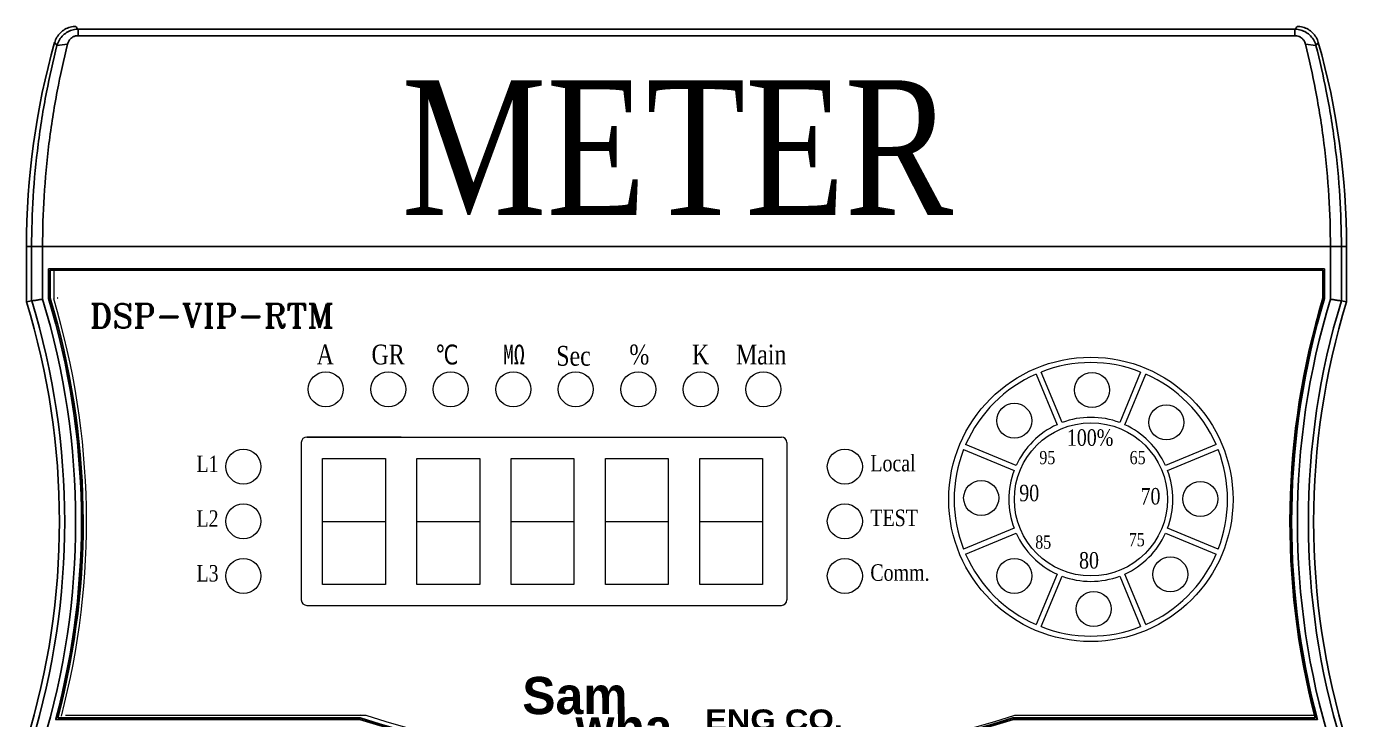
# Model space of a CAD drawing. Header units: millimetres. Extents: x 107 to 2900, y 85 to 3996.
# Drawn here: x 1133.12 to 1173.75, y 1152.19 to 1173.52 of the extents above; entities that cross this region are included whole.
import ezdxf
from ezdxf.lldxf.tags import DXFTag

# ---------------------------------------------------------------- set-up
doc = ezdxf.new("R2010")
doc.units = ezdxf.units.MM
for name, color, linetype in [('2', 7, 'Continuous'), ('70', 7, 'Continuous'), ('DEFAULT_2', 8, 'HIDDEN')]:
    doc.layers.add(name, color=color, linetype=linetype)
doc.styles.add('SS', font='batang.ttc', dxfattribs={"width": 0.8})
doc.styles.get("Standard").update_dxf_attribs({"font": 'BareunDotumPro1.ttf'})
doc.styles.add('STYLE2', font='romant.shx')
tags = doc.linetypes.add('HIDDEN', pattern=[0.375, 0.25, -0.125]).pattern_tags.tags
tags[6:7] = [DXFTag(74, 4), DXFTag(75, 0), DXFTag(340, '0'), DXFTag(46, 1.0), DXFTag(50, 0.0), DXFTag(44, 0.0), DXFTag(45, 0.0)]
tags[4:5] = [DXFTag(74, 4), DXFTag(75, 0), DXFTag(340, '0'), DXFTag(46, 1.0), DXFTag(50, 0.0), DXFTag(44, 0.0), DXFTag(45, 0.0)]

# ---------------------------------------------------------------- blocks, each defined once
blk = doc.blocks.new('ㅡㄷㅅㄷㄱㄱ스')
at = {"color": 7, "linetype": 'Continuous'}
for p, q in [((10024.23, 3024.46), (9875.61, 3024.46)), ((9875.61, 3023.67), (9875.61, 3024.46)), ((10024.23, 3023.67), (9875.61, 3023.67)), ((10024.23, 3023.67), (10024.23, 3024.46)), ((9874.33, 3022.65), (9873.04, 3022.47)), ((10025.51, 3022.65), (10026.8, 3022.47)), ((9869.3, 2997.91), (10030.54, 2997.91)), ((9869.3, 2991.19), (9869.3, 2997.91)), ((9869.94, 2997.91), (9869.94, 2991.29)), ((9871.28, 2997.91), (9871.28, 2991.49)), ((10028.56, 2991.49), (10028.56, 2997.91)), ((10029.9, 2991.29), (10029.9, 2997.91)), ((10030.54, 2997.91), (10030.54, 2991.19)), ((10027.85, 2995.22), (9871.99, 2995.22)), ((9871.99, 2995.22), (9871.99, 2991.59)), ((10027.82, 2995.19), (9872.02, 2995.19)), ((9872.02, 2995.19), (9872.02, 2991.59)), ((10027.65, 2995.02), (9872.19, 2995.02)), ((9872.19, 2995.02), (9872.19, 2991.62)), ((10027.65, 2991.62), (10027.65, 2995.02)), ((10027.85, 2995.22), (10027.82, 2995.19)), ((10027.82, 2991.59), (10027.82, 2995.19)), ((10027.85, 2991.59), (10027.85, 2995.22)), ((9869.3, 2991.19), (9869.94, 2991.29)), ((10027.85, 2991.59), (10027.82, 2991.59)), ((10030.54, 2991.19), (10029.9, 2991.29)), ((9872.87, 2940.16), (9872.91, 2940.19)), ((9872.87, 2940.16), (9910.03, 2940.16)), ((9910.03, 2940.19), (9872.91, 2940.19)), ((9873.14, 2940.36), (9910.06, 2940.36)), ((9910.03, 2940.16), (9910.03, 2940.19)), ((9989.78, 2940.36), (10026.71, 2940.36)), ((10026.93, 2940.19), (9989.81, 2940.19)), ((9989.81, 2940.16), (10026.97, 2940.16)), ((10026.97, 2940.16), (10026.93, 2940.19))]:
    blk.add_line(p, q, dxfattribs=at)
at = {"color": 7, "lineweight": 20}
for p, q in [((9872.64, 2994.9), (9872.64, 2991.52)), ((10027.64, 2995.02), (9873.13, 2995.02)), ((10027.64, 2991.64), (10027.64, 2995.02)), ((9992.61, 2982.34), (9995.17, 2976.17)), ((9995.78, 2976.43), (9993.23, 2982.6)), ((10005.38, 2982.6), (10002.83, 2976.43)), ((10003.45, 2976.17), (10006, 2982.34)), ((9990.19, 2971.19), (9984.01, 2973.75)), ((10014.6, 2973.75), (10008.43, 2971.19)), ((9983.76, 2973.13), (9989.93, 2970.58)), ((10008.68, 2970.58), (10014.85, 2973.13)), ((9989.93, 2963.53), (9983.76, 2960.97)), ((10014.85, 2960.97), (10008.68, 2963.53)), ((9984.01, 2960.36), (9990.19, 2962.91)), ((10008.43, 2962.91), (10014.6, 2960.36)), ((9995.17, 2957.93), (9992.61, 2951.76)), ((9993.23, 2951.51), (9995.78, 2957.68)), ((10002.83, 2957.68), (10005.38, 2951.51)), ((10006, 2951.76), (10003.45, 2957.93)), ((9874.06, 2940.69), (9910.76, 2940.69)), ((9990, 2940.69), (10026.7, 2940.69))]:
    blk.add_line(p, q, dxfattribs=at)
for radius in [17.36, 9.35]:
    blk.add_circle((9999.31, 2967.05), radius, dxfattribs=at)
at = {"color": 7, "linetype": 'Continuous'}
for centre, radius, start, end in [((9961.07, 2997.91), 91.77, 164.2269, 180), ((9938.77, 2997.91), 91.77, 0, 15.7731), ((9781.75, 2964.32), 91.59, 342.9385, 17.0615), ((9781.75, 2964.32), 92.23, 342.998, 17.002), ((9781.75, 2964.32), 93.57, 343.1212, 16.8788), ((9781.75, 2964.32), 94.28, 345.1523, 16.8148), ((9781.75, 2964.32), 94.3, 345.1745, 16.8123), ((9781.75, 2964.32), 94.48, 345.3111, 16.7968), ((10118.1, 2964.32), 94.48, 163.2032, 194.6889), ((10118.1, 2964.32), 94.3, 163.1877, 194.8255), ((10118.1, 2964.32), 94.28, 163.1852, 194.8477), ((10118.1, 2964.32), 93.57, 163.1212, 196.8788), ((10118.1, 2964.32), 92.23, 162.998, 197.002), ((10118.1, 2964.32), 91.59, 162.9385, 197.0615), ((9949.92, 3065.64), 131.65, 252.3619, 287.6381), ((9949.92, 3065.64), 131.47, 252.3501, 287.6499)]:
    blk.add_arc(centre, radius, start, end, dxfattribs=at)
for points, start_tangent, end_tangent in [([(9872.76, 3022.85), (9873.03, 3023.48), (9873.46, 3024.04), (9874.01, 3024.45), (9874.66, 3024.72), (9875.34, 3024.81)], (0.271828, 0.962346), (1, 0)), ([(9875.61, 3024.46), (9875.47, 3024.63), (9875.34, 3024.81)], (-0.604586, 0.79654), (-0.603396, 0.797442)), ([(10024.23, 3024.46), (10024.37, 3024.63), (10024.5, 3024.81)], (0.604586, 0.79654), (0.603396, 0.797442)), ([(10024.5, 3024.81), (10025.18, 3024.72), (10025.83, 3024.45), (10026.38, 3024.04), (10026.81, 3023.48), (10027.08, 3022.85)], (1, 0), (0.271828, -0.962346)), ([(9875.61, 3024.46), (9875.37, 3024.45), (9874.69, 3024.29), (9874.07, 3023.96), (9873.55, 3023.47), (9873.17, 3022.85), (9873.04, 3022.47)], (-1, 0.000348), (-0.258824, -0.965925)), ([(9875.61, 3023.67), (9875.49, 3023.67), (9875.15, 3023.59), (9874.84, 3023.42), (9874.58, 3023.16), (9874.4, 3022.84), (9874.33, 3022.65)], (-0.999999, 0.001614), (-0.242343, -0.970191)), ([(10026.8, 3022.47), (10026.72, 3022.72), (10026.38, 3023.36), (10025.88, 3023.88), (10025.28, 3024.24), (10024.61, 3024.43), (10024.23, 3024.46)], (-0.259403, 0.965769), (-1, 0.000325)), ([(10025.51, 3022.65), (10025.47, 3022.78), (10025.3, 3023.11), (10025.06, 3023.37), (10024.76, 3023.56), (10024.42, 3023.66), (10024.23, 3023.67)], (-0.242878, 0.970057), (-0.999999, -0.001087)), ([(9873.04, 3022.47), (9871.76, 3016.78), (9870.74, 3010.4), (9870.13, 3003.99), (9869.94, 2997.91)], (-0.247779, -0.968817), (0.000036, -1)), ([(9874.33, 3022.65), (9873.07, 3016.91), (9872.06, 3010.49), (9871.47, 3004.03), (9871.28, 2997.91)], (-0.242425, -0.97017), (0.000028, -1)), ([(9873.04, 3022.47), (9872.9, 3022.66), (9872.76, 3022.85)], (-0.593127, 0.805109), (-0.591901, 0.80601)), ([(10028.56, 2997.91), (10028.37, 3004.06), (10027.77, 3010.55), (10026.75, 3017.02), (10025.51, 3022.65)], (0.000028, 1), (-0.242412, 0.970173)), ([(10026.8, 3022.47), (10026.94, 3022.66), (10027.08, 3022.85)], (0.593127, 0.805109), (0.591901, 0.80601)), ([(10029.9, 2997.91), (10029.71, 3004.02), (10029.1, 3010.47), (10028.06, 3016.88), (10026.8, 3022.47)], (0.000036, 1), (-0.247766, 0.96882)), ([(9869.94, 2991.29), (9870.39, 2991.35), (9870.84, 2991.42), (9871.28, 2991.49)], (0.989013, 0.147828), (0.989172, 0.146764)), ([(10029.9, 2991.29), (10029.45, 2991.35), (10029.01, 2991.42), (10028.56, 2991.49)], (-0.989013, 0.147827), (-0.989172, 0.146764))]:
    blk.add_spline(points, degree=3, dxfattribs=dict(at, start_tangent=start_tangent, end_tangent=end_tangent))
at = {"color": 7, "lineweight": 20}
for points in [[(9873.57, 2940.57), (9877.96, 2957.31), (9877.64, 2974.95), (9872.64, 2991.52)], [(10027.64, 2991.64), (10022.64, 2975.07), (10022.31, 2957.44), (10026.7, 2940.69)], [(10005.38, 2982.6), (10001.48, 2984.13), (9997.14, 2984.13), (9993.23, 2982.6)], [(9992.61, 2982.34), (9988.77, 2980.66), (9985.7, 2977.59), (9984.01, 2973.75)], [(10014.6, 2973.75), (10012.92, 2977.59), (10009.85, 2980.66), (10006, 2982.34)], [(10002.83, 2976.43), (10000.56, 2977.28), (9998.05, 2977.28), (9995.78, 2976.43)], [(9995.17, 2976.17), (9992.96, 2975.17), (9991.19, 2973.4), (9990.19, 2971.19)], [(10008.43, 2971.19), (10007.42, 2973.4), (10005.65, 2975.17), (10003.45, 2976.17)], [(9983.76, 2973.13), (9982.23, 2969.22), (9982.23, 2964.88), (9983.76, 2960.97)], [(10014.85, 2960.97), (10016.38, 2964.88), (10016.38, 2969.22), (10014.85, 2973.13)], [(9989.93, 2970.58), (9989.08, 2968.3), (9989.08, 2965.8), (9989.93, 2963.53)], [(10008.68, 2963.53), (10009.54, 2965.8), (10009.54, 2968.3), (10008.68, 2970.58)], [(9990.19, 2962.91), (9991.19, 2960.71), (9992.96, 2958.94), (9995.17, 2957.93)], [(10003.45, 2957.93), (10005.65, 2958.94), (10007.42, 2960.71), (10008.43, 2962.91)], [(9984.01, 2960.36), (9985.7, 2956.51), (9988.77, 2953.44), (9992.61, 2951.76)], [(10006, 2951.76), (10009.85, 2953.44), (10012.92, 2956.51), (10014.6, 2960.36)], [(9995.78, 2957.68), (9998.05, 2956.82), (10000.56, 2956.82), (10002.83, 2957.68)], [(9993.23, 2951.51), (9997.14, 2949.98), (10001.48, 2949.98), (10005.38, 2951.51)], [(9910.76, 2940.69), (9936.54, 2932.49), (9964.23, 2932.49), (9990, 2940.69)]]:
    blk.add_open_spline(points, degree=3, dxfattribs=at)
at = {"layer": '2', "color": 7, "lineweight": 20}
for p, q in [((9902.88, 2974), (9902.88, 2954.77)), ((9903.55, 2974.66), (9961.51, 2974.66)), ((9962.18, 2974), (9962.18, 2954.77)), ((9903.55, 2954.1), (9961.51, 2954.1))]:
    blk.add_line(p, q, dxfattribs=at)
for centre in [(9905.87, 2980.5), (9913.5, 2980.5), (9921.13, 2980.5), (9928.76, 2980.5), (9936.4, 2980.5), (9944.03, 2980.5), (9951.66, 2980.5), (9959.29, 2980.5), (9999.45, 2980.4), (9989.95, 2976.65), (10008.52, 2976.45), (9895.81, 2971.06), (9969.26, 2971.06), (9985.91, 2967.22), (10012.66, 2967.11), (9895.81, 2964.38), (9969.26, 2964.38), (9895.81, 2957.7), (9969.26, 2957.7), (9989.95, 2957.71), (10009, 2957.89), (9999.66, 2953.67)]:
    blk.add_circle(centre, 2.14, dxfattribs=at)
for points in [[(10027.65, 2995.02), (10027.65, 2995.01), (10027.64, 2995.01), (10027.64, 2995.01), (10027.64, 2995.01), (10027.63, 2995.01), (10027.63, 2995.02), (10027.63, 2995.02), (10027.64, 2995.03), (10027.64, 2995.03), (10027.64, 2995.03), (10027.65, 2995.02), (10027.65, 2995.02)], [(10027.65, 2995.02), (10027.65, 2995.01), (10027.64, 2995.01), (10027.64, 2995.01), (10027.64, 2995.01), (10027.63, 2995.01), (10027.63, 2995.02), (10027.63, 2995.02), (10027.64, 2995.03), (10027.64, 2995.03), (10027.64, 2995.03), (10027.65, 2995.02), (10027.65, 2995.02)], [(9873.13, 2991.64), (9873.13, 2991.64), (9873.13, 2991.63), (9873.13, 2991.63), (9873.12, 2991.63), (9873.12, 2991.64), (9873.12, 2991.64), (9873.12, 2991.65), (9873.12, 2991.65), (9873.13, 2991.65), (9873.13, 2991.65), (9873.13, 2991.65), (9873.13, 2991.64)], [(10027.65, 2991.64), (10027.65, 2991.64), (10027.64, 2991.63), (10027.64, 2991.63), (10027.64, 2991.63), (10027.63, 2991.64), (10027.63, 2991.64), (10027.63, 2991.65), (10027.64, 2991.65), (10027.64, 2991.65), (10027.64, 2991.65), (10027.65, 2991.65), (10027.65, 2991.64)], [(10026.71, 2940.69), (10026.71, 2940.69), (10026.71, 2940.68), (10026.7, 2940.68), (10026.7, 2940.68), (10026.69, 2940.69), (10026.69, 2940.69), (10026.69, 2940.7), (10026.7, 2940.7), (10026.7, 2940.7), (10026.71, 2940.7), (10026.71, 2940.7), (10026.71, 2940.69)]]:
    blk.add_open_spline(points, degree=3, knots=[0, 0, 0, 0, 1, 1, 1, 2, 2, 2, 3, 3, 3, 4, 4, 4, 4], dxfattribs=at)
for points in [[(9903.55, 2974.66), (9903.18, 2974.66), (9902.88, 2974.37), (9902.88, 2974)], [(9962.18, 2974), (9962.18, 2974.37), (9961.88, 2974.66), (9961.51, 2974.66)], [(9902.88, 2954.77), (9902.88, 2954.4), (9903.18, 2954.1), (9903.55, 2954.1)], [(9961.51, 2954.1), (9961.88, 2954.1), (9962.18, 2954.4), (9962.18, 2954.77)]]:
    blk.add_open_spline(points, degree=3, dxfattribs=at)
at = {"layer": '70', "lineweight": 13}
for p, q in [((9915.07, 2974.66), (9903.55, 2974.66)), ((9905.47, 2956.67), (9905.47, 2972.03)), ((9905.47, 2972.03), (9913.15, 2972.03)), ((9913.15, 2972.03), (9913.15, 2956.67)), ((9916.99, 2972.03), (9924.67, 2972.03)), ((9916.99, 2956.67), (9916.99, 2972.03)), ((9924.67, 2972.03), (9924.67, 2956.67)), ((9928.5, 2956.67), (9928.5, 2972.03)), ((9928.5, 2972.03), (9936.18, 2972.03)), ((9936.18, 2972.03), (9936.18, 2956.67)), ((9940.02, 2972.03), (9947.7, 2972.03)), ((9940.02, 2956.67), (9940.02, 2972.03)), ((9947.7, 2972.03), (9947.7, 2956.67)), ((9951.54, 2956.67), (9951.54, 2972.03)), ((9951.54, 2972.03), (9959.22, 2972.03)), ((9959.22, 2972.03), (9959.22, 2956.67)), ((9905.47, 2964.35), (9913.15, 2964.35)), ((9916.99, 2964.35), (9924.67, 2964.35)), ((9928.5, 2964.35), (9936.18, 2964.35)), ((9940.02, 2964.35), (9947.7, 2964.35)), ((9951.54, 2964.35), (9959.22, 2964.35)), ((9913.15, 2956.67), (9905.47, 2956.67)), ((9924.67, 2956.67), (9916.99, 2956.67)), ((9936.18, 2956.67), (9928.5, 2956.67)), ((9947.7, 2956.67), (9940.02, 2956.67)), ((9959.22, 2956.67), (9951.54, 2956.67))]:
    blk.add_line(p, q, dxfattribs=at)
at = {"layer": 'DEFAULT_2', "color": 8, "linetype": 'HIDDEN'}
for p, q in [((9870.94, 2991.43), (9870.95, 2991.44)), ((9871.05, 2991.45), (9871.07, 2991.45)), ((10027.85, 2991.59), (10027.87, 2991.59)), ((10028.79, 2991.45), (10028.77, 2991.45)), ((10028.9, 2991.43), (10028.89, 2991.44)), ((9910.13, 2940.81), (9910.13, 2940.82)), ((10013.64, 2940.28), (9989.8, 2940.28)), ((9989.8, 2940.26), (10013.64, 2940.26)), ((10026.21, 2940.81), (10026.22, 2940.82))]:
    blk.add_line(p, q, dxfattribs=at)
at = {"color": 0, "style": 'STYLE2'}
blk.add_text('DSP-VIP-RTM', height=2.9503, dxfattribs=at).set_placement((9877.04, 2987.98))
at = {"color": 0, "style": 'SS', "width": 0.8}
for s, height, p in [('A', 2.42, (9904.75, 2983.53)), ('GR', 2.418, (9911.45, 2983.53)), ('℃', 2.42, (9919.22, 2983.53)), ('㏁', 2.42, (9927.52, 2983.53)), ('Sec', 2.418, (9934.01, 2983.37)), ('%', 2.42, (9942.94, 2983.53)), ('K', 2.42, (9950.58, 2983.53)), ('Main', 2.418, (9955.96, 2983.53)), ('100%', 2.015, (9996.37, 2973.59)), ('L1', 2.015, (9890.07, 2970.38)), ('Local', 2.015, (9972.37, 2970.47)), ('95', 1.612, (9993.01, 2971.35)), ('65', 1.612, (10004.04, 2971.35)), ('90', 2.015, (9990.56, 2966.82)), ('70', 2.015, (10005.37, 2966.42)), ('L2', 2.015, (9890.07, 2963.7)), ('TEST', 2.015, (9972.37, 2963.79)), ('85', 1.612, (9992.51, 2961.03)), ('75', 1.612, (10003.94, 2961.33)), ('80', 2.015, (9997.86, 2958.6)), ('L3', 2.015, (9890.07, 2957.02)), ('Comm.', 2.015, (9972.37, 2957.11))]:
    blk.add_text(s, height=height, dxfattribs=at).set_placement(p)
at = {"color": 20, "insert": (9929.87, 2945.37), "char_height": 4.5476, "width": 16.3422, "attachment_point": 1}
blk.add_mtext('{\\fPump Demi Bold LET|b0|i0|c0|p2;Sam}', dxfattribs=at)
at = {"color": 5, "insert": (9936.38, 2941.48), "char_height": 4.5476, "width": 16.3422, "attachment_point": 1}
blk.add_mtext('{\\fPump Demi Bold LET|b0|i0|c0|p2;wha}', dxfattribs=at)
at = {"color": 0, "insert": (9952.18, 2941.4), "char_height": 2.4944, "width": 44.381, "attachment_point": 1}
blk.add_mtext('{\\fArial Black|b0|i0|c0|p34;ENG CO.}', dxfattribs=at)

msp = doc.modelspace()

# ---------------------------------------------------------------- block references
at = {"xscale": 0.2519999999999856, "yscale": 0.2519999999999856, "zscale": 0.2519999999999856}
msp.add_blockref('ㅡㄷㅅㄷㄱㄱ스', (-1353.943, 411.271), dxfattribs=at)

# ---------------------------------------------------------------- texts
at = {"color": 3, "style": 'SS', "width": 0.8}
msp.add_text(' METER ', height=4.146, dxfattribs=at).set_placement((1143.421, 1167.72))

doc.saveas('drawing.dxf')
